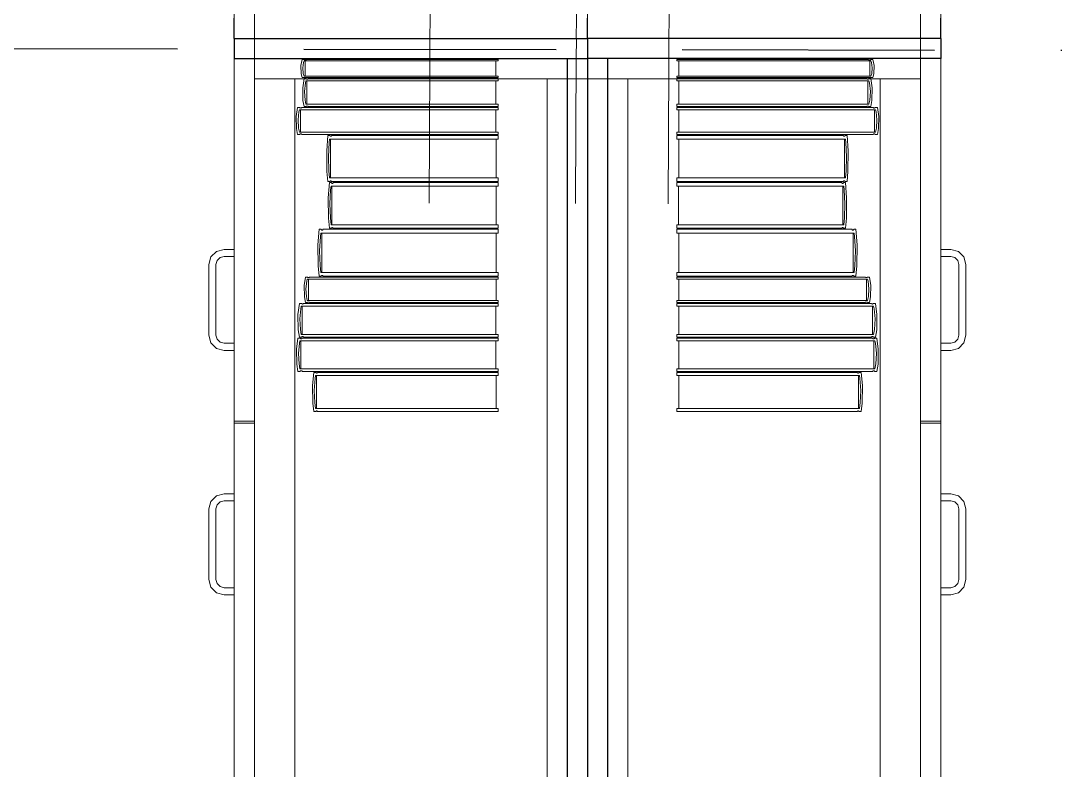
# Model space of a CAD drawing. Header units: inches. Extents: x -19 to 5698, y -728 to 92.
# Drawn here: x 288.509 to 289.534, y 13.582 to 14.325 of the extents above; entities that cross this region are included whole.
import ezdxf

# ---------------------------------------------------------------- set-up
doc = ezdxf.new("R2010")
doc.units = ezdxf.units.IN
doc.header["$MEASUREMENT"] = 0
doc.set_wipeout_variables(frame=1)
for name, pattern in [('HIDDEN', [0.375, 0.25, -0.125]), ('RAYITAS', [0.375, 0.25, -0.125]), ('Wipeout_Contour', [1, 0, -1])]:
    doc.linetypes.add(name, pattern=pattern)
for name, color, linetype, lineweight in [('00 conduct tomacorr', 120, 'HIDDEN', 30), ('T-TECHO-E', 150, 'Continuous', 20), ('TOMACORRIENTE', 22, 'RAYITAS', 9)]:
    doc.layers.add(name, color=color, linetype=linetype, lineweight=lineweight)
doc.layers.add('Interior - Mobiliario', color=7, linetype='Continuous')

# ---------------------------------------------------------------- blocks, each defined once
blk = doc.blocks.new('a')
at = {"layer": 'TOMACORRIENTE', "ltscale": 0.05}
h = blk.add_hatch(color=4, dxfattribs=at)
edge = h.paths.add_edge_path()
edge.add_arc((0, 0.0752), 0.02106, 0, 360)
at = {"layer": 'TOMACORRIENTE', "color": 4}
for p, q in [((-0.14553, 0.09625), (-0.0515, 0.09625)), ((-0.09851, 0.09625), (-0.09851, -0.09657)), ((0, 0.09625), (0, -0.09625)), ((0.06232, -0.09625), (0.06232, 0.09625))]:
    blk.add_line(p, q, dxfattribs=at)
blk.add_circle((0, 0.0752), 0.02106, dxfattribs=at)
blk = doc.blocks.new('CABLE 3FACE')
at = {"layer": 'T-TECHO-E', "rotation": 59.94170052614085}
blk.add_blockref('a', (0, 0), dxfattribs=at)

msp = doc.modelspace()

# ---------------------------------------------------------------- linework, layer by layer
at = {"layer": 'Interior - Mobiliario', "color": 175, "linetype": 'Continuous', "lineweight": 13}
for p, q in [((288.74, 12.8273), (288.74, 14.2873)), ((288.74, 14.2873), (289.05, 14.2873)), ((288.7863, 14.2723), (288.7861, 14.2803)), ((288.7879, 14.278), (288.7884, 14.2725)), ((289.05, 14.2873), (289.05, 12.8273)), ((289.09, 14.2873), (289.09, 12.8273)), ((289.4, 14.2873), (289.09, 14.2873)), ((289.3521, 14.278), (289.3516, 14.2725)), ((289.3537, 14.2723), (289.354, 14.2803)), ((289.4, 12.8273), (289.4, 14.2873)), ((288.7874, 14.2684), (288.7863, 14.2723)), ((288.7895, 14.2684), (288.7874, 14.2684)), ((288.7884, 14.2725), (288.7893, 14.2699)), ((288.7893, 14.2699), (288.9814, 14.2699)), ((288.7896, 14.2685), (288.7895, 14.2684)), ((288.7898, 14.2686), (288.7896, 14.2685)), ((288.7901, 14.2687), (288.7898, 14.2686)), ((288.7904, 14.2687), (288.7901, 14.2687)), ((288.7907, 14.2687), (288.7904, 14.2687)), ((288.7909, 14.2687), (288.7907, 14.2687)), ((288.7912, 14.2686), (288.7909, 14.2687)), ((288.7915, 14.2685), (288.7912, 14.2686)), ((288.7916, 14.2684), (288.7915, 14.2685)), ((288.9814, 14.2684), (288.7916, 14.2684)), ((288.9814, 14.2699), (288.9814, 14.2684)), ((289.3507, 14.2699), (289.1587, 14.2699)), ((289.1587, 14.2699), (289.1587, 14.2684)), ((289.1587, 14.2684), (289.3484, 14.2684)), ((289.3484, 14.2684), (289.3486, 14.2685)), ((289.3486, 14.2685), (289.3488, 14.2686)), ((289.3488, 14.2686), (289.3491, 14.2687)), ((289.3491, 14.2687), (289.3494, 14.2687)), ((289.3494, 14.2687), (289.3497, 14.2687)), ((289.3497, 14.2687), (289.3499, 14.2687)), ((289.3499, 14.2687), (289.3502, 14.2686)), ((289.3502, 14.2686), (289.3505, 14.2685)), ((289.3505, 14.2685), (289.3506, 14.2684)), ((289.3506, 14.2684), (289.3527, 14.2684)), ((289.3516, 14.2725), (289.3507, 14.2699)), ((289.3527, 14.2684), (289.3537, 14.2723)), ((288.74, 12.8473), (288.74, 14.2673)), ((288.74, 14.2673), (288.78, 14.2673)), ((288.78, 14.2673), (289.03, 14.2673)), ((288.78, 14.2673), (288.78, 12.8473)), ((288.7879, 14.2582), (288.7892, 14.2674)), ((288.7882, 14.2458), (288.7879, 14.2582)), ((288.7892, 14.2674), (288.7913, 14.2674)), ((288.7906, 14.2631), (288.7898, 14.2546)), ((288.7911, 14.2652), (288.7906, 14.2631)), ((288.9814, 14.2652), (288.7911, 14.2652)), ((288.7913, 14.2674), (288.7914, 14.2673)), ((288.7914, 14.2673), (288.7917, 14.2671)), ((288.7917, 14.2671), (288.792, 14.267)), ((288.792, 14.267), (288.7922, 14.267)), ((288.7921, 14.242), (288.7921, 14.2652)), ((288.7922, 14.267), (288.7925, 14.267)), ((288.7925, 14.267), (288.7928, 14.267)), ((288.7928, 14.267), (288.7931, 14.2672)), ((288.7931, 14.2672), (288.7933, 14.2673)), ((288.7933, 14.2673), (288.7934, 14.2674)), ((288.7934, 14.2674), (288.9814, 14.2674)), ((288.9794, 14.2652), (288.9794, 14.242)), ((288.9814, 14.2674), (288.9814, 14.2652)), ((289.03, 12.8473), (289.03, 14.2673)), ((289.11, 12.8473), (289.11, 14.2673)), ((289.36, 14.2673), (289.11, 14.2673)), ((289.3466, 14.2674), (289.1587, 14.2674)), ((289.1587, 14.2674), (289.1587, 14.2652)), ((289.1587, 14.2652), (289.3489, 14.2652)), ((289.1606, 14.2652), (289.1606, 14.242)), ((289.3467, 14.2673), (289.3466, 14.2674)), ((289.347, 14.2672), (289.3467, 14.2673)), ((289.3472, 14.267), (289.347, 14.2672)), ((289.3475, 14.267), (289.3472, 14.267)), ((289.3478, 14.267), (289.3475, 14.267)), ((289.3481, 14.267), (289.3478, 14.267)), ((289.3479, 14.242), (289.3479, 14.2652)), ((289.3483, 14.2671), (289.3481, 14.267)), ((289.3486, 14.2673), (289.3483, 14.2671)), ((289.3487, 14.2674), (289.3486, 14.2673)), ((289.3508, 14.2674), (289.3487, 14.2674)), ((289.3489, 14.2652), (289.3495, 14.2631)), ((289.3495, 14.2631), (289.3503, 14.2546)), ((289.3521, 14.2582), (289.3508, 14.2674)), ((289.3519, 14.2458), (289.3521, 14.2582)), ((289.4, 14.2673), (289.36, 14.2673)), ((289.36, 14.2673), (289.36, 12.8473)), ((289.4, 12.8473), (289.4, 14.2673)), ((288.7898, 14.2546), (288.7902, 14.2461)), ((289.3503, 14.2546), (289.3498, 14.2461)), ((288.7815, 14.2299), (288.7828, 14.2388)), ((288.7828, 14.2388), (288.7849, 14.2388)), ((288.7849, 14.2388), (288.7851, 14.2386)), ((288.7851, 14.2386), (288.7854, 14.2385)), ((288.7854, 14.2385), (288.7856, 14.2384)), ((288.7856, 14.2384), (288.7859, 14.2383)), ((288.7859, 14.2383), (288.7862, 14.2383)), ((288.7862, 14.2383), (288.7865, 14.2384)), ((288.7865, 14.2384), (288.7868, 14.2385)), ((288.7868, 14.2385), (288.787, 14.2387)), ((288.787, 14.2387), (288.7871, 14.2388)), ((288.7871, 14.2388), (288.9814, 14.2388)), ((288.7892, 14.2398), (288.7882, 14.2458)), ((288.7913, 14.2398), (288.7892, 14.2398)), ((288.7902, 14.2461), (288.7911, 14.242)), ((288.7911, 14.242), (288.9814, 14.242)), ((288.7914, 14.2399), (288.7913, 14.2398)), ((288.7916, 14.24), (288.7914, 14.2399)), ((288.7919, 14.2401), (288.7916, 14.24)), ((288.7922, 14.2402), (288.7919, 14.2401)), ((288.7925, 14.2402), (288.7922, 14.2402)), ((288.7927, 14.2402), (288.7925, 14.2402)), ((288.793, 14.2401), (288.7927, 14.2402)), ((288.7933, 14.2399), (288.793, 14.2401)), ((288.7934, 14.2398), (288.7933, 14.2399)), ((288.9814, 14.2398), (288.7934, 14.2398)), ((288.9814, 14.242), (288.9814, 14.2398)), ((288.9814, 14.2388), (288.9814, 14.2366)), ((289.3489, 14.242), (289.1587, 14.242)), ((289.1587, 14.242), (289.1587, 14.2398)), ((289.1587, 14.2398), (289.3466, 14.2398)), ((289.3529, 14.2388), (289.1587, 14.2388)), ((289.1587, 14.2388), (289.1587, 14.2366)), ((289.3466, 14.2398), (289.3468, 14.2399)), ((289.3468, 14.2399), (289.347, 14.2401)), ((289.347, 14.2401), (289.3473, 14.2402)), ((289.3473, 14.2402), (289.3476, 14.2402)), ((289.3476, 14.2402), (289.3479, 14.2402)), ((289.3479, 14.2402), (289.3481, 14.2401)), ((289.3481, 14.2401), (289.3484, 14.24)), ((289.3484, 14.24), (289.3486, 14.2399)), ((289.3486, 14.2399), (289.3487, 14.2398)), ((289.3487, 14.2398), (289.3508, 14.2398)), ((289.3498, 14.2461), (289.3489, 14.242)), ((289.3508, 14.2398), (289.3519, 14.2458)), ((289.353, 14.2387), (289.3529, 14.2388)), ((289.3533, 14.2385), (289.353, 14.2387)), ((289.3535, 14.2384), (289.3533, 14.2385)), ((289.3538, 14.2383), (289.3535, 14.2384)), ((289.3541, 14.2383), (289.3538, 14.2383)), ((289.3544, 14.2384), (289.3541, 14.2383)), ((289.3547, 14.2385), (289.3544, 14.2384)), ((289.3549, 14.2386), (289.3547, 14.2385)), ((289.3551, 14.2388), (289.3549, 14.2386)), ((289.3572, 14.2388), (289.3551, 14.2388)), ((289.3586, 14.2299), (289.3572, 14.2388)), ((288.7817, 14.218), (288.7815, 14.2299)), ((288.7842, 14.2346), (288.7834, 14.2265)), ((288.7848, 14.2366), (288.7842, 14.2346)), ((288.9814, 14.2366), (288.7848, 14.2366)), ((288.7858, 14.2143), (288.7858, 14.2366)), ((288.9794, 14.2366), (288.9794, 14.2143)), ((289.1587, 14.2366), (289.3553, 14.2366)), ((289.1607, 14.2366), (289.1607, 14.2143)), ((289.3543, 14.2143), (289.3543, 14.2366)), ((289.3553, 14.2366), (289.3559, 14.2346)), ((289.3559, 14.2346), (289.3567, 14.2265)), ((289.3583, 14.218), (289.3586, 14.2299)), ((288.7828, 14.2122), (288.7817, 14.218)), ((288.7834, 14.2265), (288.7839, 14.2183)), ((288.7839, 14.2183), (288.7848, 14.2143)), ((289.3562, 14.2183), (289.3553, 14.2143)), ((289.3567, 14.2265), (289.3562, 14.2183)), ((289.3572, 14.2122), (289.3583, 14.218)), ((288.7849, 14.2122), (288.7828, 14.2122)), ((288.7848, 14.2143), (288.9814, 14.2143)), ((288.7851, 14.2123), (288.7849, 14.2122)), ((288.7853, 14.2125), (288.7851, 14.2123)), ((288.7856, 14.2126), (288.7853, 14.2125)), ((288.7859, 14.2126), (288.7856, 14.2126)), ((288.7862, 14.2126), (288.7859, 14.2126)), ((288.7864, 14.2126), (288.7862, 14.2126)), ((288.7867, 14.2125), (288.7864, 14.2126)), ((288.787, 14.2123), (288.7867, 14.2125)), ((288.7871, 14.2122), (288.787, 14.2123)), ((288.9814, 14.2122), (288.7871, 14.2122)), ((288.8117, 14.1959), (288.8129, 14.2112)), ((288.8129, 14.2112), (288.8147, 14.2112)), ((288.8146, 14.2075), (288.8141, 14.2041)), ((288.9814, 14.2075), (288.8146, 14.2075)), ((288.8147, 14.2112), (288.8148, 14.2109)), ((288.8148, 14.2109), (288.8151, 14.2107)), ((288.8151, 14.2107), (288.8153, 14.2105)), ((288.8153, 14.2105), (288.8155, 14.2104)), ((288.8154, 14.1691), (288.8154, 14.2075)), ((288.8155, 14.2104), (288.8158, 14.2104)), ((288.8158, 14.2104), (288.816, 14.2105)), ((288.816, 14.2105), (288.8163, 14.2107)), ((288.8163, 14.2107), (288.8165, 14.211)), ((288.8165, 14.211), (288.8166, 14.2112)), ((288.8166, 14.2112), (288.9814, 14.2112)), ((288.9797, 14.2075), (288.9797, 14.1691)), ((288.9814, 14.2143), (288.9814, 14.2122)), ((288.9814, 14.2112), (288.9814, 14.2075)), ((289.3553, 14.2143), (289.1587, 14.2143)), ((289.1587, 14.2143), (289.1587, 14.2122)), ((289.1587, 14.2122), (289.3529, 14.2122)), ((289.3235, 14.2112), (289.1587, 14.2112)), ((289.1587, 14.2112), (289.1587, 14.2075)), ((289.1587, 14.2075), (289.3255, 14.2075)), ((289.1604, 14.2075), (289.1604, 14.1691)), ((289.3236, 14.211), (289.3235, 14.2112)), ((289.3238, 14.2107), (289.3236, 14.211)), ((289.324, 14.2105), (289.3238, 14.2107)), ((289.3242, 14.2104), (289.324, 14.2105)), ((289.3245, 14.2104), (289.3242, 14.2104)), ((289.3247, 14.2105), (289.3245, 14.2104)), ((289.3246, 14.1691), (289.3246, 14.2075)), ((289.325, 14.2107), (289.3247, 14.2105)), ((289.3252, 14.2109), (289.325, 14.2107)), ((289.3253, 14.2112), (289.3252, 14.2109)), ((289.3272, 14.2112), (289.3253, 14.2112)), ((289.3255, 14.2075), (289.326, 14.2041)), ((289.3283, 14.1959), (289.3272, 14.2112)), ((289.3529, 14.2122), (289.3531, 14.2123)), ((289.3531, 14.2123), (289.3533, 14.2125)), ((289.3533, 14.2125), (289.3536, 14.2126)), ((289.3536, 14.2126), (289.3539, 14.2126)), ((289.3539, 14.2126), (289.3542, 14.2126)), ((289.3542, 14.2126), (289.3545, 14.2126)), ((289.3545, 14.2126), (289.3547, 14.2125)), ((289.3547, 14.2125), (289.355, 14.2123)), ((289.355, 14.2123), (289.3551, 14.2122)), ((289.3551, 14.2122), (289.3572, 14.2122)), ((288.8119, 14.1755), (288.8117, 14.1959)), ((288.8141, 14.2041), (288.8134, 14.19)), ((289.326, 14.2041), (289.3267, 14.19)), ((289.3281, 14.1755), (289.3283, 14.1959)), ((288.8134, 14.19), (288.8138, 14.176)), ((289.3267, 14.19), (289.3263, 14.176)), ((288.8129, 14.1655), (288.8119, 14.1755)), ((288.8138, 14.176), (288.8146, 14.1691)), ((289.3263, 14.176), (289.3255, 14.1691)), ((289.3272, 14.1655), (289.3281, 14.1755)), ((288.8147, 14.1655), (288.8129, 14.1655)), ((288.8146, 14.1691), (288.9814, 14.1691)), ((288.8148, 14.1656), (288.8147, 14.1655)), ((288.815, 14.1659), (288.8148, 14.1656)), ((288.8152, 14.1661), (288.815, 14.1659)), ((288.8155, 14.1662), (288.8152, 14.1661)), ((288.8157, 14.1662), (288.8155, 14.1662)), ((288.816, 14.1661), (288.8157, 14.1662)), ((288.8162, 14.166), (288.816, 14.1661)), ((288.8164, 14.1657), (288.8162, 14.166)), ((288.8166, 14.1655), (288.8164, 14.1657)), ((288.9814, 14.1655), (288.8166, 14.1655)), ((288.9814, 14.1691), (288.9814, 14.1655)), ((289.3255, 14.1691), (289.1587, 14.1691)), ((289.1587, 14.1691), (289.1587, 14.1655)), ((289.1587, 14.1655), (289.3235, 14.1655)), ((289.3235, 14.1655), (289.3236, 14.1657)), ((289.3236, 14.1657), (289.3238, 14.166)), ((289.3238, 14.166), (289.3241, 14.1661)), ((289.3241, 14.1661), (289.3243, 14.1662)), ((289.3243, 14.1662), (289.3246, 14.1662)), ((289.3246, 14.1662), (289.3248, 14.1661)), ((289.3248, 14.1661), (289.325, 14.1659)), ((289.325, 14.1659), (289.3252, 14.1656)), ((289.3252, 14.1656), (289.3253, 14.1655)), ((289.3253, 14.1655), (289.3272, 14.1655)), ((288.8133, 14.1494), (288.8144, 14.1645)), ((288.8144, 14.1645), (288.8163, 14.1645)), ((288.8156, 14.1574), (288.8149, 14.1435)), ((288.8161, 14.1608), (288.8156, 14.1574)), ((288.9814, 14.1608), (288.8161, 14.1608)), ((288.8163, 14.1645), (288.8164, 14.1642)), ((288.8164, 14.1642), (288.8166, 14.164)), ((288.8166, 14.164), (288.8168, 14.1638)), ((288.8168, 14.1638), (288.8171, 14.1637)), ((288.8169, 14.1228), (288.8169, 14.1608)), ((288.8171, 14.1637), (288.8173, 14.1637)), ((288.8173, 14.1637), (288.8176, 14.1638)), ((288.8176, 14.1638), (288.8178, 14.164)), ((288.8178, 14.164), (288.818, 14.1643)), ((288.818, 14.1643), (288.8181, 14.1645)), ((288.8181, 14.1645), (288.9814, 14.1645)), ((288.9797, 14.1608), (288.9797, 14.1228)), ((288.9814, 14.1645), (288.9814, 14.1608)), ((289.3219, 14.1645), (289.1587, 14.1645)), ((289.1587, 14.1645), (289.1587, 14.1608)), ((289.1587, 14.1608), (289.3239, 14.1608)), ((289.1603, 14.1608), (289.1603, 14.1228)), ((289.322, 14.1643), (289.3219, 14.1645)), ((289.3222, 14.164), (289.322, 14.1643)), ((289.3225, 14.1638), (289.3222, 14.164)), ((289.3227, 14.1637), (289.3225, 14.1638)), ((289.323, 14.1637), (289.3227, 14.1637)), ((289.3232, 14.1638), (289.323, 14.1637)), ((289.3231, 14.1228), (289.3231, 14.1608)), ((289.3234, 14.164), (289.3232, 14.1638)), ((289.3236, 14.1642), (289.3234, 14.164)), ((289.3238, 14.1645), (289.3236, 14.1642)), ((289.3256, 14.1645), (289.3238, 14.1645)), ((289.3239, 14.1608), (289.3244, 14.1574)), ((289.3244, 14.1574), (289.3251, 14.1435)), ((289.3267, 14.1494), (289.3256, 14.1645)), ((288.8135, 14.1291), (288.8133, 14.1494)), ((289.3265, 14.1291), (289.3267, 14.1494)), ((288.8149, 14.1435), (288.8153, 14.1296)), ((289.3251, 14.1435), (289.3247, 14.1296)), ((288.8144, 14.1192), (288.8135, 14.1291)), ((288.8153, 14.1296), (288.8161, 14.1228)), ((289.3247, 14.1296), (289.3239, 14.1228)), ((289.3256, 14.1192), (289.3265, 14.1291)), ((288.803, 14.1027), (288.8042, 14.1182)), ((288.8042, 14.1182), (288.8061, 14.1182)), ((288.8059, 14.1145), (288.8054, 14.111)), ((288.9814, 14.1145), (288.8059, 14.1145)), ((288.8061, 14.1182), (288.8062, 14.1179)), ((288.8062, 14.1179), (288.8065, 14.1177)), ((288.8065, 14.1177), (288.8067, 14.1175)), ((288.8067, 14.1175), (288.807, 14.1174)), ((288.8068, 14.0756), (288.8068, 14.1145)), ((288.807, 14.1174), (288.8072, 14.1174)), ((288.8072, 14.1174), (288.8075, 14.1175)), ((288.8075, 14.1175), (288.8077, 14.1177)), ((288.8077, 14.1177), (288.808, 14.118)), ((288.808, 14.118), (288.8081, 14.1182)), ((288.8081, 14.1182), (288.9814, 14.1182)), ((288.8163, 14.1192), (288.8144, 14.1192)), ((288.8161, 14.1228), (288.9814, 14.1228)), ((288.8166, 14.1196), (288.8163, 14.1194)), ((288.8163, 14.1194), (288.8163, 14.1192)), ((288.8168, 14.1198), (288.8166, 14.1196)), ((288.817, 14.1199), (288.8168, 14.1198)), ((288.8173, 14.1199), (288.817, 14.1199)), ((288.8175, 14.1198), (288.8173, 14.1199)), ((288.8177, 14.1197), (288.8175, 14.1198)), ((288.818, 14.1194), (288.8177, 14.1197)), ((288.8181, 14.1192), (288.818, 14.1194)), ((288.9814, 14.1192), (288.8181, 14.1192)), ((288.9796, 14.1145), (288.9796, 14.0756)), ((288.9814, 14.1228), (288.9814, 14.1192)), ((288.9814, 14.1182), (288.9814, 14.1145)), ((289.3239, 14.1228), (289.1587, 14.1228)), ((289.1587, 14.1228), (289.1587, 14.1192)), ((289.1587, 14.1192), (289.3219, 14.1192)), ((289.332, 14.1182), (289.1587, 14.1182)), ((289.1587, 14.1182), (289.1587, 14.1145)), ((289.1587, 14.1145), (289.3341, 14.1145)), ((289.1604, 14.1145), (289.1604, 14.0756)), ((289.3219, 14.1192), (289.3221, 14.1194)), ((289.3221, 14.1194), (289.3223, 14.1197)), ((289.3223, 14.1197), (289.3225, 14.1198)), ((289.3225, 14.1198), (289.3228, 14.1199)), ((289.3228, 14.1199), (289.323, 14.1199)), ((289.323, 14.1199), (289.3232, 14.1198)), ((289.3232, 14.1198), (289.3235, 14.1196)), ((289.3235, 14.1196), (289.3237, 14.1194)), ((289.3237, 14.1194), (289.3238, 14.1192)), ((289.3238, 14.1192), (289.3256, 14.1192)), ((289.3321, 14.118), (289.332, 14.1182)), ((289.3323, 14.1177), (289.3321, 14.118)), ((289.3325, 14.1175), (289.3323, 14.1177)), ((289.3328, 14.1174), (289.3325, 14.1175)), ((289.3331, 14.1174), (289.3328, 14.1174)), ((289.3333, 14.1175), (289.3331, 14.1174)), ((289.3332, 14.0756), (289.3332, 14.1145)), ((289.3336, 14.1177), (289.3333, 14.1175)), ((289.3338, 14.1179), (289.3336, 14.1177)), ((289.3339, 14.1182), (289.3338, 14.1179)), ((289.3359, 14.1182), (289.3339, 14.1182)), ((289.3341, 14.1145), (289.3346, 14.111)), ((289.3371, 14.1027), (289.3359, 14.1182)), ((288.8054, 14.111), (288.8047, 14.0968)), ((289.3346, 14.111), (289.3354, 14.0968)), ((288.697, 14.0908), (288.7025, 14.0963)), ((288.7025, 14.0963), (288.71, 14.0983)), ((288.71, 14.0983), (288.72, 14.0983)), ((288.72, 14.0983), (288.72, 14.0913)), ((288.8032, 14.082), (288.803, 14.1027)), ((288.8047, 14.0968), (288.8051, 14.0825)), ((289.3354, 14.0968), (289.3349, 14.0825)), ((289.3368, 14.082), (289.3371, 14.1027)), ((289.43, 14.0983), (289.42, 14.0983)), ((289.42, 14.0983), (289.42, 14.0913)), ((289.4375, 14.0963), (289.43, 14.0983)), ((289.443, 14.0908), (289.4375, 14.0963)), ((288.695, 14.0833), (288.697, 14.0908)), ((288.695, 14.0133), (288.695, 14.0833)), ((288.7031, 14.0873), (288.702, 14.0833)), ((288.702, 14.0833), (288.702, 14.0133)), ((288.706, 14.0902), (288.7031, 14.0873)), ((288.71, 14.0913), (288.706, 14.0902)), ((288.72, 14.0913), (288.71, 14.0913)), ((289.42, 14.0913), (289.43, 14.0913)), ((289.43, 14.0913), (289.434, 14.0902)), ((289.434, 14.0902), (289.4369, 14.0873)), ((289.4369, 14.0873), (289.438, 14.0833)), ((289.438, 14.0833), (289.438, 14.0133)), ((289.445, 14.0833), (289.443, 14.0908)), ((289.445, 14.0133), (289.445, 14.0833)), ((288.8042, 14.0719), (288.8032, 14.082)), ((288.8051, 14.0825), (288.8059, 14.0756)), ((288.8059, 14.0756), (288.9814, 14.0756)), ((288.9814, 14.0756), (288.9814, 14.0719)), ((289.3341, 14.0756), (289.1587, 14.0756)), ((289.1587, 14.0756), (289.1587, 14.0719)), ((289.3349, 14.0825), (289.3341, 14.0756)), ((289.3359, 14.0719), (289.3368, 14.082)), ((288.7893, 14.0625), (288.7906, 14.0709)), ((288.7906, 14.0709), (288.7927, 14.0709)), ((288.7919, 14.067), (288.7911, 14.0593)), ((288.7925, 14.0689), (288.7919, 14.067)), ((288.9814, 14.0689), (288.7925, 14.0689)), ((288.7927, 14.0709), (288.7928, 14.0707)), ((288.7928, 14.0707), (288.7931, 14.0706)), ((288.7931, 14.0706), (288.7933, 14.0705)), ((288.7933, 14.0705), (288.7936, 14.0704)), ((288.7935, 14.0478), (288.7935, 14.0689)), ((288.7936, 14.0704), (288.7939, 14.0705)), ((288.7939, 14.0705), (288.7942, 14.0705)), ((288.7942, 14.0705), (288.7944, 14.0706)), ((288.7944, 14.0706), (288.7947, 14.0708)), ((288.7947, 14.0708), (288.7948, 14.0709)), ((288.7948, 14.0709), (288.9814, 14.0709)), ((288.8061, 14.0719), (288.8042, 14.0719)), ((288.8062, 14.072), (288.8061, 14.0719)), ((288.8064, 14.0723), (288.8062, 14.072)), ((288.8067, 14.0725), (288.8064, 14.0723)), ((288.8069, 14.0726), (288.8067, 14.0725)), ((288.8072, 14.0726), (288.8069, 14.0726)), ((288.8074, 14.0726), (288.8072, 14.0726)), ((288.8077, 14.0724), (288.8074, 14.0726)), ((288.8079, 14.0721), (288.8077, 14.0724)), ((288.8081, 14.0719), (288.8079, 14.0721)), ((288.9814, 14.0719), (288.8081, 14.0719)), ((288.9795, 14.0689), (288.9795, 14.0478)), ((288.9814, 14.0709), (288.9814, 14.0689)), ((289.1587, 14.0719), (289.332, 14.0719)), ((289.3452, 14.0709), (289.1587, 14.0709)), ((289.1587, 14.0709), (289.1587, 14.0689)), ((289.1587, 14.0689), (289.3475, 14.0689)), ((289.1606, 14.0689), (289.1606, 14.0478)), ((289.332, 14.0719), (289.3321, 14.0721)), ((289.3321, 14.0721), (289.3324, 14.0724)), ((289.3324, 14.0724), (289.3326, 14.0726)), ((289.3326, 14.0726), (289.3329, 14.0726)), ((289.3329, 14.0726), (289.3331, 14.0726)), ((289.3331, 14.0726), (289.3334, 14.0725)), ((289.3334, 14.0725), (289.3336, 14.0723)), ((289.3336, 14.0723), (289.3338, 14.072)), ((289.3338, 14.072), (289.3339, 14.0719)), ((289.3339, 14.0719), (289.3359, 14.0719)), ((289.3454, 14.0708), (289.3452, 14.0709)), ((289.3456, 14.0706), (289.3454, 14.0708)), ((289.3459, 14.0705), (289.3456, 14.0706)), ((289.3461, 14.0705), (289.3459, 14.0705)), ((289.3464, 14.0704), (289.3461, 14.0705)), ((289.3467, 14.0705), (289.3464, 14.0704)), ((289.3466, 14.0478), (289.3466, 14.0689)), ((289.347, 14.0706), (289.3467, 14.0705)), ((289.3472, 14.0707), (289.347, 14.0706)), ((289.3474, 14.0709), (289.3472, 14.0707)), ((289.3494, 14.0709), (289.3474, 14.0709)), ((289.3475, 14.0689), (289.3481, 14.067)), ((289.3481, 14.067), (289.3489, 14.0593)), ((289.3507, 14.0625), (289.3494, 14.0709)), ((288.7896, 14.0513), (288.7893, 14.0625)), ((288.7911, 14.0593), (288.7916, 14.0516)), ((289.3489, 14.0593), (289.3484, 14.0516)), ((289.3505, 14.0513), (289.3507, 14.0625)), ((288.7832, 14.0337), (288.7846, 14.0448)), ((288.7846, 14.0448), (288.7867, 14.0448)), ((288.7865, 14.0421), (288.7859, 14.0396)), ((288.9814, 14.0421), (288.7865, 14.0421)), ((288.7867, 14.0448), (288.7869, 14.0446)), ((288.7869, 14.0446), (288.7871, 14.0444)), ((288.7871, 14.0444), (288.7874, 14.0443)), ((288.7874, 14.0443), (288.7877, 14.0442)), ((288.7875, 14.0141), (288.7875, 14.0421)), ((288.7877, 14.0442), (288.788, 14.0443)), ((288.788, 14.0443), (288.7882, 14.0443)), ((288.7882, 14.0443), (288.7885, 14.0445)), ((288.7885, 14.0445), (288.7888, 14.0447)), ((288.7888, 14.0447), (288.7889, 14.0448)), ((288.7889, 14.0448), (288.9814, 14.0448)), ((288.7906, 14.0458), (288.7896, 14.0513)), ((288.7927, 14.0458), (288.7906, 14.0458)), ((288.7916, 14.0516), (288.7925, 14.0478)), ((288.7925, 14.0478), (288.9814, 14.0478)), ((288.7928, 14.0459), (288.7927, 14.0458)), ((288.793, 14.0461), (288.7928, 14.0459)), ((288.7933, 14.0462), (288.793, 14.0461)), ((288.7936, 14.0462), (288.7933, 14.0462)), ((288.7938, 14.0462), (288.7936, 14.0462)), ((288.7941, 14.0462), (288.7938, 14.0462)), ((288.7944, 14.0461), (288.7941, 14.0462)), ((288.7946, 14.0459), (288.7944, 14.0461)), ((288.7948, 14.0458), (288.7946, 14.0459)), ((288.9814, 14.0458), (288.7948, 14.0458)), ((288.9794, 14.0421), (288.9794, 14.0141)), ((288.9814, 14.0478), (288.9814, 14.0458)), ((288.9814, 14.0448), (288.9814, 14.0421)), ((289.3475, 14.0478), (289.1587, 14.0478)), ((289.1587, 14.0478), (289.1587, 14.0458)), ((289.1587, 14.0458), (289.3452, 14.0458)), ((289.3512, 14.0448), (289.1587, 14.0448)), ((289.1587, 14.0448), (289.1587, 14.0421)), ((289.1587, 14.0421), (289.3535, 14.0421)), ((289.1606, 14.0421), (289.1606, 14.0141)), ((289.3452, 14.0458), (289.3454, 14.0459)), ((289.3454, 14.0459), (289.3456, 14.0461)), ((289.3456, 14.0461), (289.3459, 14.0462)), ((289.3459, 14.0462), (289.3462, 14.0462)), ((289.3462, 14.0462), (289.3465, 14.0462)), ((289.3465, 14.0462), (289.3467, 14.0462)), ((289.3467, 14.0462), (289.347, 14.0461)), ((289.347, 14.0461), (289.3473, 14.0459)), ((289.3473, 14.0459), (289.3474, 14.0458)), ((289.3474, 14.0458), (289.3494, 14.0458)), ((289.3484, 14.0516), (289.3475, 14.0478)), ((289.3494, 14.0458), (289.3505, 14.0513)), ((289.3513, 14.0447), (289.3512, 14.0448)), ((289.3515, 14.0445), (289.3513, 14.0447)), ((289.3518, 14.0443), (289.3515, 14.0445)), ((289.3521, 14.0443), (289.3518, 14.0443)), ((289.3524, 14.0442), (289.3521, 14.0443)), ((289.3526, 14.0443), (289.3524, 14.0442)), ((289.3525, 14.0141), (289.3525, 14.0421)), ((289.3529, 14.0444), (289.3526, 14.0443)), ((289.3532, 14.0446), (289.3529, 14.0444)), ((289.3533, 14.0448), (289.3532, 14.0446)), ((289.3555, 14.0448), (289.3533, 14.0448)), ((289.3535, 14.0421), (289.3541, 14.0396)), ((289.3568, 14.0337), (289.3555, 14.0448)), ((288.7835, 14.0187), (288.7832, 14.0337)), ((288.7859, 14.0396), (288.7851, 14.0294)), ((289.3541, 14.0396), (289.3549, 14.0294)), ((289.3566, 14.0187), (289.3568, 14.0337)), ((288.7851, 14.0294), (288.7856, 14.0191)), ((289.3549, 14.0294), (289.3544, 14.0191)), ((288.697, 14.0058), (288.695, 14.0133)), ((288.702, 14.0133), (288.7031, 14.0093)), ((288.7846, 14.0114), (288.7835, 14.0187)), ((288.7867, 14.0114), (288.7846, 14.0114)), ((288.7856, 14.0191), (288.7865, 14.0141)), ((288.7865, 14.0141), (288.9814, 14.0141)), ((288.7868, 14.0115), (288.7867, 14.0114)), ((288.7871, 14.0117), (288.7868, 14.0115)), ((288.7873, 14.0119), (288.7871, 14.0117)), ((288.7876, 14.012), (288.7873, 14.0119)), ((288.7879, 14.012), (288.7876, 14.012)), ((288.7882, 14.0119), (288.7879, 14.012)), ((288.7885, 14.0118), (288.7882, 14.0119)), ((288.7887, 14.0116), (288.7885, 14.0118)), ((288.7889, 14.0114), (288.7887, 14.0116)), ((288.9814, 14.0114), (288.7889, 14.0114)), ((288.9814, 14.0141), (288.9814, 14.0114)), ((289.3535, 14.0141), (289.1587, 14.0141)), ((289.1587, 14.0141), (289.1587, 14.0114)), ((289.1587, 14.0114), (289.3512, 14.0114)), ((289.3512, 14.0114), (289.3513, 14.0116)), ((289.3513, 14.0116), (289.3516, 14.0118)), ((289.3516, 14.0118), (289.3518, 14.0119)), ((289.3518, 14.0119), (289.3521, 14.012)), ((289.3521, 14.012), (289.3524, 14.012)), ((289.3524, 14.012), (289.3527, 14.0119)), ((289.3527, 14.0119), (289.353, 14.0117)), ((289.353, 14.0117), (289.3532, 14.0115)), ((289.3532, 14.0115), (289.3533, 14.0114)), ((289.3533, 14.0114), (289.3555, 14.0114)), ((289.3544, 14.0191), (289.3535, 14.0141)), ((289.3555, 14.0114), (289.3566, 14.0187)), ((289.438, 14.0133), (289.4369, 14.0093)), ((289.443, 14.0058), (289.445, 14.0133)), ((288.7025, 14.0003), (288.697, 14.0058)), ((288.7031, 14.0093), (288.706, 14.0064)), ((288.706, 14.0064), (288.71, 14.0053)), ((288.71, 14.0053), (288.72, 14.0053)), ((288.72, 14.0053), (288.72, 13.9983)), ((288.7819, 13.9995), (288.7832, 14.0104)), ((288.7832, 14.0104), (288.7854, 14.0104)), ((288.7846, 14.0053), (288.7838, 13.9952)), ((288.7852, 14.0078), (288.7846, 14.0053)), ((288.9814, 14.0078), (288.7852, 14.0078)), ((288.7854, 14.0104), (288.7856, 14.0102)), ((288.7856, 14.0102), (288.7858, 14.01)), ((288.7858, 14.01), (288.7861, 14.0099)), ((288.7861, 14.0099), (288.7864, 14.0099)), ((288.7862, 13.9802), (288.7862, 14.0078)), ((288.7864, 14.0099), (288.7867, 14.0099)), ((288.7867, 14.0099), (288.787, 14.0099)), ((288.787, 14.0099), (288.7872, 14.0101)), ((288.7872, 14.0101), (288.7875, 14.0103)), ((288.7875, 14.0103), (288.7876, 14.0104)), ((288.7876, 14.0104), (288.9814, 14.0104)), ((288.9794, 14.0078), (288.9794, 13.9802)), ((288.9814, 14.0104), (288.9814, 14.0078)), ((289.3524, 14.0104), (289.1587, 14.0104)), ((289.1587, 14.0104), (289.1587, 14.0078)), ((289.1587, 14.0078), (289.3548, 14.0078)), ((289.1607, 14.0078), (289.1607, 13.9802)), ((289.3525, 14.0103), (289.3524, 14.0104)), ((289.3528, 14.0101), (289.3525, 14.0103)), ((289.3531, 14.0099), (289.3528, 14.0101)), ((289.3534, 14.0099), (289.3531, 14.0099)), ((289.3536, 14.0099), (289.3534, 14.0099)), ((289.3539, 14.0099), (289.3536, 14.0099)), ((289.3538, 13.9802), (289.3538, 14.0078)), ((289.3542, 14.01), (289.3539, 14.0099)), ((289.3545, 14.0102), (289.3542, 14.01)), ((289.3546, 14.0104), (289.3545, 14.0102)), ((289.3568, 14.0104), (289.3546, 14.0104)), ((289.3548, 14.0078), (289.3554, 14.0053)), ((289.3554, 14.0053), (289.3562, 13.9952)), ((289.3581, 13.9995), (289.3568, 14.0104)), ((289.42, 14.0053), (289.42, 13.9983)), ((289.43, 14.0053), (289.42, 14.0053)), ((289.434, 14.0064), (289.43, 14.0053)), ((289.4369, 14.0093), (289.434, 14.0064)), ((289.4375, 14.0003), (289.443, 14.0058)), ((288.71, 13.9983), (288.7025, 14.0003)), ((288.72, 13.9983), (288.71, 13.9983)), ((288.7822, 13.9848), (288.7819, 13.9995)), ((288.7838, 13.9952), (288.7843, 13.9851)), ((289.3562, 13.9952), (289.3557, 13.9851)), ((289.3579, 13.9848), (289.3581, 13.9995)), ((289.42, 13.9983), (289.43, 13.9983)), ((289.43, 13.9983), (289.4375, 14.0003)), ((288.7832, 13.9775), (288.7822, 13.9848)), ((288.7843, 13.9851), (288.7852, 13.9802)), ((289.3557, 13.9851), (289.3548, 13.9802)), ((289.3568, 13.9775), (289.3579, 13.9848)), ((288.7854, 13.9775), (288.7832, 13.9775)), ((288.7852, 13.9802), (288.9814, 13.9802)), ((288.7855, 13.9777), (288.7854, 13.9775)), ((288.7858, 13.9779), (288.7855, 13.9777)), ((288.786, 13.978), (288.7858, 13.9779)), ((288.7863, 13.9781), (288.786, 13.978)), ((288.7866, 13.9781), (288.7863, 13.9781)), ((288.7869, 13.978), (288.7866, 13.9781)), ((288.7872, 13.9779), (288.7869, 13.978)), ((288.7874, 13.9777), (288.7872, 13.9779)), ((288.7876, 13.9775), (288.7874, 13.9777)), ((288.9814, 13.9775), (288.7876, 13.9775)), ((288.7976, 13.9636), (288.7988, 13.9765)), ((288.7988, 13.9765), (288.8008, 13.9765)), ((288.8001, 13.9705), (288.7994, 13.9586)), ((288.8007, 13.9734), (288.8001, 13.9705)), ((288.9814, 13.9734), (288.8007, 13.9734)), ((288.8008, 13.9765), (288.801, 13.9763)), ((288.801, 13.9763), (288.8012, 13.9761)), ((288.8012, 13.9761), (288.8015, 13.976)), ((288.8015, 13.976), (288.8017, 13.9759)), ((288.8016, 13.9408), (288.8016, 13.9734)), ((288.8017, 13.9759), (288.802, 13.9759)), ((288.802, 13.9759), (288.8023, 13.976)), ((288.8023, 13.976), (288.8025, 13.9762)), ((288.8025, 13.9762), (288.8027, 13.9764)), ((288.8027, 13.9764), (288.8028, 13.9765)), ((288.8028, 13.9765), (288.9814, 13.9765)), ((288.9795, 13.9734), (288.9795, 13.9408)), ((288.9814, 13.9802), (288.9814, 13.9775)), ((288.9814, 13.9765), (288.9814, 13.9734)), ((289.3548, 13.9802), (289.1587, 13.9802)), ((289.1587, 13.9802), (289.1587, 13.9775)), ((289.1587, 13.9775), (289.3524, 13.9775)), ((289.3372, 13.9765), (289.1587, 13.9765)), ((289.1587, 13.9765), (289.1587, 13.9734)), ((289.1587, 13.9734), (289.3394, 13.9734)), ((289.1605, 13.9734), (289.1605, 13.9408)), ((289.3373, 13.9764), (289.3372, 13.9765)), ((289.3375, 13.9762), (289.3373, 13.9764)), ((289.3378, 13.976), (289.3375, 13.9762)), ((289.338, 13.9759), (289.3378, 13.976)), ((289.3383, 13.9759), (289.338, 13.9759)), ((289.3386, 13.976), (289.3383, 13.9759)), ((289.3385, 13.9408), (289.3385, 13.9734)), ((289.3388, 13.9761), (289.3386, 13.976)), ((289.3391, 13.9763), (289.3388, 13.9761)), ((289.3392, 13.9765), (289.3391, 13.9763)), ((289.3412, 13.9765), (289.3392, 13.9765)), ((289.3394, 13.9734), (289.3399, 13.9705)), ((289.3399, 13.9705), (289.3407, 13.9586)), ((289.3424, 13.9636), (289.3412, 13.9765)), ((289.3524, 13.9775), (289.3526, 13.9777)), ((289.3526, 13.9777), (289.3529, 13.9779)), ((289.3529, 13.9779), (289.3531, 13.978)), ((289.3531, 13.978), (289.3534, 13.9781)), ((289.3534, 13.9781), (289.3537, 13.9781)), ((289.3537, 13.9781), (289.354, 13.978)), ((289.354, 13.978), (289.3543, 13.9779)), ((289.3543, 13.9779), (289.3545, 13.9777)), ((289.3545, 13.9777), (289.3546, 13.9775)), ((289.3546, 13.9775), (289.3568, 13.9775)), ((288.7978, 13.9462), (288.7976, 13.9636)), ((289.3422, 13.9462), (289.3424, 13.9636)), ((288.7994, 13.9586), (288.7998, 13.9466)), ((289.3407, 13.9586), (289.3402, 13.9466)), ((288.7988, 13.9377), (288.7978, 13.9462)), ((288.7998, 13.9466), (288.8007, 13.9408)), ((288.8007, 13.9408), (288.9814, 13.9408)), ((288.9814, 13.9408), (288.9814, 13.9377)), ((289.3394, 13.9408), (289.1587, 13.9408)), ((289.1587, 13.9408), (289.1587, 13.9377)), ((289.3402, 13.9466), (289.3394, 13.9408)), ((289.3412, 13.9377), (289.3422, 13.9462)), ((288.8008, 13.9377), (288.7988, 13.9377)), ((288.8009, 13.9378), (288.8008, 13.9377)), ((288.8011, 13.9381), (288.8009, 13.9378)), ((288.8014, 13.9382), (288.8011, 13.9381)), ((288.8017, 13.9383), (288.8014, 13.9382)), ((288.8019, 13.9383), (288.8017, 13.9383)), ((288.8022, 13.9382), (288.8019, 13.9383)), ((288.8024, 13.9381), (288.8022, 13.9382)), ((288.8027, 13.9379), (288.8024, 13.9381)), ((288.8028, 13.9377), (288.8027, 13.9379)), ((288.9814, 13.9377), (288.8028, 13.9377)), ((289.1587, 13.9377), (289.3372, 13.9377)), ((289.3372, 13.9377), (289.3373, 13.9379)), ((289.3373, 13.9379), (289.3376, 13.9381)), ((289.3376, 13.9381), (289.3378, 13.9382)), ((289.3378, 13.9382), (289.3381, 13.9383)), ((289.3381, 13.9383), (289.3384, 13.9383)), ((289.3384, 13.9383), (289.3386, 13.9382)), ((289.3386, 13.9382), (289.3389, 13.9381)), ((289.3389, 13.9381), (289.3391, 13.9378)), ((289.3391, 13.9378), (289.3392, 13.9377)), ((289.3392, 13.9377), (289.3412, 13.9377)), ((288.72, 13.9283), (288.74, 13.9283)), ((288.72, 13.5673), (288.72, 13.9263)), ((288.72, 13.9263), (288.74, 13.9263)), ((288.74, 13.5673), (288.74, 13.9263)), ((289.42, 13.9283), (289.4, 13.9283)), ((289.4, 13.5673), (289.4, 13.9263)), ((289.42, 13.9263), (289.4, 13.9263)), ((289.42, 13.5673), (289.42, 13.9263)), ((288.697, 13.8488), (288.695, 13.8413)), ((288.7025, 13.8543), (288.697, 13.8488)), ((288.71, 13.8563), (288.7025, 13.8543)), ((288.7031, 13.8453), (288.706, 13.8482)), ((288.706, 13.8482), (288.71, 13.8493)), ((288.72, 13.8563), (288.71, 13.8563)), ((288.71, 13.8493), (288.72, 13.8493)), ((288.72, 13.8493), (288.72, 13.8563)), ((289.42, 13.8563), (289.43, 13.8563)), ((289.42, 13.8493), (289.42, 13.8563)), ((289.43, 13.8493), (289.42, 13.8493)), ((289.43, 13.8563), (289.4375, 13.8543)), ((289.434, 13.8482), (289.43, 13.8493)), ((289.4369, 13.8453), (289.434, 13.8482)), ((289.4375, 13.8543), (289.443, 13.8488)), ((289.443, 13.8488), (289.445, 13.8413)), ((288.695, 13.8413), (288.695, 13.7713)), ((288.702, 13.8413), (288.7031, 13.8453)), ((288.702, 13.7713), (288.702, 13.8413)), ((289.438, 13.8413), (289.4369, 13.8453)), ((289.438, 13.7713), (289.438, 13.8413)), ((289.445, 13.8413), (289.445, 13.7713)), ((288.695, 13.7713), (288.697, 13.7638)), ((288.7031, 13.7673), (288.702, 13.7713)), ((288.706, 13.7644), (288.7031, 13.7673)), ((289.434, 13.7644), (289.4369, 13.7673)), ((289.4369, 13.7673), (289.438, 13.7713)), ((289.445, 13.7713), (289.443, 13.7638)), ((288.697, 13.7638), (288.7025, 13.7583)), ((288.7025, 13.7583), (288.71, 13.7563)), ((288.71, 13.7633), (288.706, 13.7644)), ((288.72, 13.7633), (288.71, 13.7633)), ((288.71, 13.7563), (288.72, 13.7563)), ((288.72, 13.7563), (288.72, 13.7633)), ((289.42, 13.7633), (289.43, 13.7633)), ((289.42, 13.7563), (289.42, 13.7633)), ((289.43, 13.7563), (289.42, 13.7563)), ((289.43, 13.7633), (289.434, 13.7644)), ((289.4375, 13.7583), (289.43, 13.7563)), ((289.443, 13.7638), (289.4375, 13.7583))]:
    msp.add_line(p, q, dxfattribs=at)

# ---------------------------------------------------------------- next in the draw order: wipeouts: each hides what was drawn before it
at = {"color": 254, "linetype": 'Wipeout_Contour', "lineweight": 0, "ltscale": 9695.100423}
msp.add_wipeout([(289.05, 12.8273), (289.07, 12.8273), (289.07, 14.2873), (289.05, 14.2873)], dxfattribs=at).dxf.layer = 'Interior - Mobiliario'

# ---------------------------------------------------------------- next in the draw order: linework, layer by layer
at = {"layer": 'Interior - Mobiliario', "color": 175, "linetype": 'Continuous', "lineweight": 30}
for p, q in [((289.05, 14.2873), (289.07, 14.2873)), ((289.05, 14.2873), (289.05, 12.8273)), ((289.07, 14.2873), (289.07, 12.8273))]:
    msp.add_line(p, q, dxfattribs=at)
at = {"layer": 'Interior - Mobiliario', "color": 175, "linetype": 'Continuous', "lineweight": 13}
for p, q in [((289.05, 12.8273), (289.05, 14.2873)), ((289.05, 14.2873), (289.07, 14.2873)), ((289.07, 14.2873), (289.07, 12.8273)), ((289.03, 14.2673), (289.07, 14.2673)), ((289.07, 14.2673), (289.07, 12.8473))]:
    msp.add_line(p, q, dxfattribs=at)

# ---------------------------------------------------------------- next in the draw order: wipeouts: each hides what was drawn before it
at = {"color": 254, "linetype": 'Wipeout_Contour', "lineweight": 0, "ltscale": 9694.457005}
msp.add_wipeout([(288.72, 14.2873), (289.07, 14.2873), (289.07, 14.3073), (288.72, 14.3073)], dxfattribs=at).dxf.layer = 'Interior - Mobiliario'

# ---------------------------------------------------------------- next in the draw order: linework, layer by layer
at = {"layer": 'Interior - Mobiliario', "color": 175, "linetype": 'Continuous', "lineweight": 30}
for p, q in [((288.72, 14.3073), (289.07, 14.3073)), ((288.72, 14.3073), (288.72, 14.2873)), ((289.07, 14.3073), (289.07, 14.2873)), ((288.72, 14.2873), (289.07, 14.2873))]:
    msp.add_line(p, q, dxfattribs=at)
at = {"layer": 'Interior - Mobiliario', "color": 175, "linetype": 'Continuous', "lineweight": 13}
for p, q in [((288.72, 14.2873), (288.72, 14.3073)), ((288.72, 14.3073), (289.07, 14.3073)), ((288.72, 14.3073), (288.72, 12.8073)), ((289.07, 14.3073), (288.72, 14.3073)), ((288.74, 14.2673), (288.74, 14.3073)), ((288.74, 14.3073), (289.07, 14.3073)), ((289.07, 14.3073), (289.07, 14.2873)), ((289.07, 14.3073), (289.07, 14.2673)), ((289.07, 12.8073), (289.07, 14.3073)), ((289.07, 14.2873), (288.72, 14.2873)), ((288.72, 12.8273), (288.72, 14.2873)), ((288.72, 14.2873), (289.07, 14.2873)), ((288.72, 12.8273), (288.72, 14.2873)), ((288.72, 14.2873), (289.05, 14.2873)), ((288.72, 14.2873), (288.72, 13.9283)), ((288.72, 14.2873), (288.74, 14.2873)), ((288.74, 12.8273), (288.74, 14.2873)), ((288.74, 14.2873), (289.05, 14.2873)), ((288.74, 12.8273), (288.74, 14.2873)), ((288.74, 14.2873), (289.05, 14.2873)), ((288.74, 14.2873), (288.74, 13.9283)), ((288.7861, 14.2803), (288.7874, 14.2863)), ((288.7874, 14.2863), (288.7895, 14.2863)), ((288.7887, 14.2835), (288.7879, 14.278)), ((288.7893, 14.2849), (288.7887, 14.2835)), ((288.9814, 14.2849), (288.7893, 14.2849)), ((288.7895, 14.2863), (288.7896, 14.2862)), ((288.7896, 14.2862), (288.7899, 14.2861)), ((288.7899, 14.2861), (288.7902, 14.286)), ((288.7902, 14.286), (288.7904, 14.286)), ((288.7903, 14.2699), (288.7903, 14.2849)), ((288.7904, 14.286), (288.7907, 14.286)), ((288.7907, 14.286), (288.791, 14.286)), ((288.791, 14.286), (288.7913, 14.2861)), ((288.7913, 14.2861), (288.7915, 14.2862)), ((288.7915, 14.2862), (288.7916, 14.2863)), ((288.7916, 14.2863), (288.9814, 14.2863)), ((288.9794, 14.2849), (288.9794, 14.2699)), ((288.9814, 14.2863), (288.9814, 14.2849)), ((289.05, 14.2873), (289.05, 12.8273)), ((289.05, 14.2873), (289.05, 12.8273)), ((289.05, 14.2873), (289.05, 12.8273)), ((289.07, 14.2873), (289.07, 12.8273))]:
    msp.add_line(p, q, dxfattribs=at)

# ---------------------------------------------------------------- next in the draw order: wipeouts: each hides what was drawn before it
at = {"color": 254, "linetype": 'Wipeout_Contour', "lineweight": 0, "ltscale": 9694.457478}
msp.add_wipeout([(288.72, 14.3273), (288.72, 14.3073), (289.07, 14.3073), (289.07, 14.3273)], dxfattribs=at).dxf.layer = 'Interior - Mobiliario'
at = {"color": 254, "linetype": 'Wipeout_Contour', "lineweight": 0, "ltscale": 9695.180421}
msp.add_wipeout([(289.09, 12.8273), (289.09, 14.2873), (289.07, 14.2873), (289.07, 12.8273)], dxfattribs=at).dxf.layer = 'Interior - Mobiliario'

# ---------------------------------------------------------------- next in the draw order: linework, layer by layer
at = {"layer": 'Interior - Mobiliario', "color": 175, "linetype": 'Continuous', "lineweight": 13}
for p, q in [((288.72, 14.3073), (288.72, 15.8073)), ((289.07, 15.8073), (289.07, 14.3073)), ((288.74, 14.3473), (288.74, 14.3073)), ((289.07, 14.3073), (289.07, 14.3473)), ((288.72, 14.3273), (288.72, 14.3073)), ((289.07, 14.3073), (289.07, 14.3273)), ((288.72, 14.3073), (289.07, 14.3073)), ((289.07, 14.3073), (288.72, 14.3073)), ((288.74, 14.3073), (289.07, 14.3073)), ((289.07, 14.2873), (289.07, 12.8273)), ((289.09, 14.2873), (289.07, 14.2873)), ((289.09, 12.8273), (289.09, 14.2873)), ((289.07, 14.2673), (289.07, 12.8473)), ((289.11, 14.2673), (289.07, 14.2673))]:
    msp.add_line(p, q, dxfattribs=at)
at = {"layer": 'Interior - Mobiliario', "color": 175, "linetype": 'Continuous', "lineweight": 30}
for p, q in [((288.72, 14.3073), (288.72, 14.3273)), ((289.07, 14.3073), (289.07, 14.3273)), ((288.72, 14.3073), (289.07, 14.3073)), ((289.09, 14.2873), (289.07, 14.2873)), ((289.07, 14.2873), (289.07, 12.8273)), ((289.09, 14.2873), (289.09, 12.8273))]:
    msp.add_line(p, q, dxfattribs=at)

# ---------------------------------------------------------------- next in the draw order: wipeouts: each hides what was drawn before it
at = {"color": 254, "linetype": 'Wipeout_Contour', "lineweight": 0, "ltscale": 9695.856981}
msp.add_wipeout([(289.42, 14.2873), (289.42, 14.3073), (289.07, 14.3073), (289.07, 14.2873)], dxfattribs=at).dxf.layer = 'Interior - Mobiliario'

# ---------------------------------------------------------------- next in the draw order: linework, layer by layer
at = {"layer": '00 conduct tomacorr'}
msp.add_line((295.7889, 14.2856, -0.0007), (287.4015, 14.2985, -0.0007), dxfattribs=at)
at = {"layer": 'Interior - Mobiliario', "color": 175, "linetype": 'Continuous', "lineweight": 30}
for p, q in [((289.42, 14.3073), (289.07, 14.3073)), ((289.07, 14.3073), (289.07, 14.2873)), ((289.42, 14.3073), (289.42, 14.2873)), ((289.42, 14.2873), (289.07, 14.2873))]:
    msp.add_line(p, q, dxfattribs=at)
at = {"layer": 'Interior - Mobiliario', "color": 175, "linetype": 'Continuous', "lineweight": 13}
for p, q in [((289.07, 14.3073), (289.07, 14.2873)), ((289.42, 14.3073), (289.07, 14.3073)), ((289.07, 14.3073), (289.07, 14.2673)), ((289.4, 14.3073), (289.07, 14.3073)), ((289.07, 12.8073), (289.07, 14.3073)), ((289.07, 14.3073), (289.42, 14.3073)), ((289.4, 14.2673), (289.4, 14.3073)), ((289.42, 14.2873), (289.42, 14.3073)), ((289.42, 14.3073), (289.42, 12.8073)), ((289.07, 14.2873), (289.42, 14.2873)), ((289.07, 14.2873), (289.07, 12.8273)), ((289.42, 14.2873), (289.07, 14.2873)), ((289.09, 14.2873), (289.09, 12.8273)), ((289.42, 14.2873), (289.09, 14.2873)), ((289.09, 14.2873), (289.09, 12.8273)), ((289.4, 14.2873), (289.09, 14.2873)), ((289.09, 14.2873), (289.09, 12.8273)), ((289.4, 14.2873), (289.09, 14.2873)), ((289.3484, 14.2863), (289.1587, 14.2863)), ((289.1587, 14.2863), (289.1587, 14.2849)), ((289.1587, 14.2849), (289.3507, 14.2849)), ((289.1606, 14.2849), (289.1606, 14.2699)), ((289.3485, 14.2862), (289.3484, 14.2863)), ((289.3488, 14.2861), (289.3485, 14.2862)), ((289.349, 14.286), (289.3488, 14.2861)), ((289.3493, 14.286), (289.349, 14.286)), ((289.3496, 14.286), (289.3493, 14.286)), ((289.3499, 14.286), (289.3496, 14.286)), ((289.3498, 14.2699), (289.3498, 14.2849)), ((289.3502, 14.2861), (289.3499, 14.286)), ((289.3504, 14.2862), (289.3502, 14.2861)), ((289.3506, 14.2863), (289.3504, 14.2862)), ((289.3527, 14.2863), (289.3506, 14.2863)), ((289.3507, 14.2849), (289.3513, 14.2835)), ((289.3513, 14.2835), (289.3521, 14.278)), ((289.354, 14.2803), (289.3527, 14.2863)), ((289.4, 12.8273), (289.4, 14.2873)), ((289.4, 12.8273), (289.4, 14.2873)), ((289.4, 14.2873), (289.4, 13.9283)), ((289.42, 14.2873), (289.4, 14.2873)), ((289.42, 12.8273), (289.42, 14.2873)), ((289.42, 12.8273), (289.42, 14.2873)), ((289.42, 14.2873), (289.42, 13.9283))]:
    msp.add_line(p, q, dxfattribs=at)

# ---------------------------------------------------------------- next in the draw order: wipeouts: each hides what was drawn before it
at = {"color": 254, "linetype": 'Wipeout_Contour', "lineweight": 0, "ltscale": 9695.857453}
msp.add_wipeout([(289.42, 14.3273), (289.07, 14.3273), (289.07, 14.3073), (289.42, 14.3073)], dxfattribs=at).dxf.layer = 'Interior - Mobiliario'

# ---------------------------------------------------------------- next in the draw order: linework, layer by layer
at = {"layer": 'Interior - Mobiliario', "color": 175, "linetype": 'Continuous', "lineweight": 13}
for p, q in [((289.07, 15.8073), (289.07, 14.3073)), ((289.42, 14.3073), (289.42, 15.8073)), ((289.07, 14.3073), (289.07, 14.3473)), ((289.4, 14.3473), (289.4, 14.3073)), ((289.07, 14.3073), (289.07, 14.3273)), ((289.42, 14.3273), (289.42, 14.3073)), ((289.42, 14.3073), (289.07, 14.3073)), ((289.4, 14.3073), (289.07, 14.3073)), ((289.07, 14.3073), (289.42, 14.3073))]:
    msp.add_line(p, q, dxfattribs=at)
at = {"layer": 'Interior - Mobiliario', "color": 175, "linetype": 'Continuous', "lineweight": 30}
for p, q in [((289.07, 14.3073), (289.07, 14.3273)), ((289.42, 14.3073), (289.42, 14.3273)), ((289.42, 14.3073), (289.07, 14.3073))]:
    msp.add_line(p, q, dxfattribs=at)

# ---------------------------------------------------------------- next in the draw order: block references
at = {"layer": '00 conduct tomacorr', "xscale": 1.47256122672843, "yscale": 1.47256122672843, "zscale": 1.47256122672843, "rotation": 299.7894777823319}
msp.add_blockref('CABLE 3FACE', (289.0589, 14.2856, -0.0007), dxfattribs=at)

doc.saveas('drawing.dxf')
